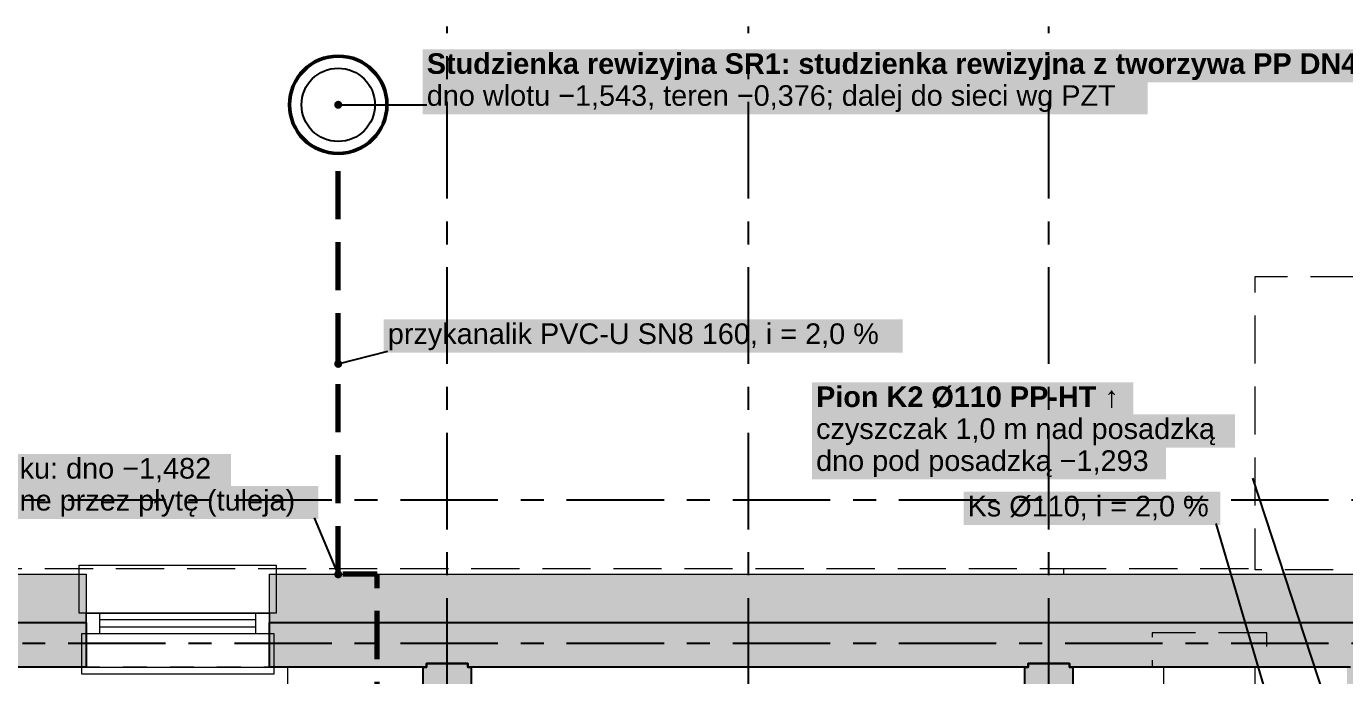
# Model space of a CAD drawing. Header units: metres. Extents: x -4.1 to 19.5, y -4.1 to 11.4.
# Drawn here: x 4.04 to 9.79, y 8.61 to 11.44 of the extents above; entities that cross this region are included whole.
import ezdxf

# ---------------------------------------------------------------- set-up
doc = ezdxf.new("R2010")
doc.units = ezdxf.units.M
for name, pattern in [('KRESKOWA', [5.25, 4.2, -1.05]), ('KRESKOWA_DROBNA', [3.15, 2.1, -1.05]), ('PUNKTOWA', [10.5, 8.4, -1.05, 0, -1.05])]:
    doc.linetypes.add(name, pattern=pattern)
doc.layers.add('A-MASKA', color=7, linetype='Continuous', lineweight=18)
doc.layers.add('S-OPISY', color=2, linetype='Continuous', lineweight=25)
for name, color, linetype, lineweight, true_color in [('I-OSIE', 8, 'PUNKTOWA', 18, 0x7a7a7a), ('I-PODKLAD', 8, 'Continuous', 18, 0x9a9a9a), ('I-PODKLAD-SCIANY', 8, 'Continuous', 25, 0x6e6e6e), ('I-PODKLAD-WYPELN', 254, 'Continuous', 18, 0xe6e6e6), ('S-KANAL', 34, 'Continuous', 50, 0x7a4500)]:
    doc.layers.add(name, color=color, linetype=linetype, lineweight=lineweight, true_color=true_color)
doc.styles.add('PL_ARIAL', font='arial.ttf')
doc.styles.add('PL_ARIAL_B', font='arialbd.ttf')

msp = doc.modelspace()

# ---------------------------------------------------------------- hatches: boundary and pattern name
at = {"layer": 'A-MASKA', "true_color": 0xffffff}
for points in [[(5.7689, 11.1977), (12.9836, 11.1977), (12.9836, 11.3425), (5.7689, 11.3425)], [(5.7689, 11.0582), (8.9308, 11.0582), (8.9308, 11.203), (5.7689, 11.203)], [(5.599, 10.0182), (7.8625, 10.0182), (7.8625, 10.163), (5.599, 10.163)], [(7.467, 9.7431), (8.8687, 9.7431), (8.8687, 9.8879), (7.467, 9.8879)], [(7.467, 9.6036), (9.3124, 9.6036), (9.3124, 9.7484), (7.467, 9.7484)], [(7.467, 9.4641), (9.0112, 9.4641), (9.0112, 9.6089), (7.467, 9.6089)], [(3.1125, 9.4306), (4.9327, 9.4306), (4.9327, 9.5754), (3.1125, 9.5754)], [(3.1125, 9.2911), (5.314, 9.2911), (5.314, 9.4359), (3.1125, 9.4359)], [(8.1278, 9.2655), (9.2475, 9.2655), (9.2475, 9.4103), (8.1278, 9.4103)]]:
    msp.add_hatch(color=7, dxfattribs=at).paths.add_polyline_path(points)
at = {"layer": 'I-PODKLAD-WYPELN', "true_color": 0xe4e4e4}
h = msp.add_hatch(color=7, dxfattribs=at)
h.paths.add_polyline_path([(4.25, 6.5), (4.25, 6.365), (4.25, 6.365), (4.25, 6.365), (4.25, 6.35), (4.25, 6.35), (4.25, 6.35), (3.98, 6.35), (3.98, 6.35), (3.98, 6.35), (3.98, 6.23), (3.965, 6.23), (3.77, 6.23), (3.77, 8.645), (0.105, 8.645), (0.105, 8.645), (0.105, 8.645), (0.105, 8.645), (0.105, 8.645), (0.105, 8.645), (0.105, 7.6), (0.105, 7.6), (0.105, 7.6), (-0.09, 7.6), (-0.09, 7.6), (-0.09, 7.6), (-0.09, 7.6), (-0.09, 7.6), (-0.3, 7.6), (-0.3, 7.6), (-0.3, 7.6), (-0.3, 9.05), (-0.3, 9.05), (-0.3, 9.05), (-0.3, 9.05), (4.3, 9.05), (4.3, 8.84), (4.3, 8.84), (4.3, 8.84), (4.3, 8.84), (4.3, 8.645), (4.3, 8.645), (4.3, 8.645), (3.98, 8.645), (3.98, 6.5), (3.98, 6.5), (3.98, 6.5), (3.98, 6.5), (3.98, 6.5), (4.25, 6.5), (4.25, 6.5), (4.25, 6.5), (4.25, 6.5)])
h.paths.add_polyline_path([(0.09, 8.66), (0.09, 8.66), (0.0983, 8.6517)], flags=0)
h.paths.add_polyline_path([(-0.09, 8.66), (-0.09, 8.66), (-0.09, 8.66), (-0.09, 8.66), (-0.09, 8.66)], flags=0)
h.paths.add_polyline_path([(-0.09, 8.84), (-0.09, 8.84), (-0.09, 8.84), (-0.09, 8.84), (-0.09, 8.84), (-0.09, 8.84)], flags=0)
h = msp.add_hatch(color=7, dxfattribs=at)
h.paths.add_polyline_path([(5.27, 5.23), (5.27, 5.23), (5.27, 5.23), (5.27, 6.35), (5.27, 6.35), (5.27, 6.35), (5.27, 6.35), (5.27, 6.35), (5.15, 6.35), (5.15, 6.35), (5.15, 6.35), (5.15, 6.365), (5.15, 6.365), (5.15, 6.365), (5.15, 6.365), (5.15, 6.5), (5.15, 6.5), (5.15, 6.5), (5.15, 6.5), (5.15, 6.5), (5.77, 6.5), (5.77, 6.5), (5.77, 6.5), (5.77, 6.5), (5.77, 6.5), (5.77, 8.645), (5.77, 8.645), (5.77, 8.645), (5.77, 8.645), (5.77, 8.645), (5.1, 8.645), (5.1, 8.645), (5.1, 8.645), (5.1, 8.84), (5.1, 8.84), (5.1, 8.84), (5.1, 8.84), (5.1, 9.05), (10.05, 9.05), (10.05, 8.84), (10.05, 8.84), (10.05, 8.84), (10.05, 8.84), (10.05, 8.645), (10.05, 8.645), (10.05, 8.645), (9.95, 8.645), (9.95, 6.7), (9.935, 6.7), (9.935, 6.7), (9.935, 6.7), (9.935, 6.7), (9.935, 6.7), (9.935, 6.7), (9.935, 6.7), (9.935, 6.7), (9.935, 6.7), (9.935, 6.7), (9.935, 6.7), (9.935, 6.685), (9.875, 6.685), (9.875, 6.685), (9.875, 6.685), (9.875, 6.685), (9.875, 6.685), (9.875, 6.65), (10.15, 6.65), (10.15, 6.6), (9.875, 6.6), (9.875, 6.565), (9.875, 6.565), (9.875, 6.565), (9.875, 6.55), (9.875, 6.55), (9.875, 6.55), (9.61, 6.55), (9.61, 6.55), (9.61, 6.55), (9.61, 6.565), (9.61, 6.565), (9.61, 6.565), (9.61, 6.565), (9.61, 6.7), (9.61, 6.7), (9.61, 6.7), (9.61, 6.7), (9.61, 6.7), (9.8, 6.7), (9.8, 8.645), (8.605, 8.645), (8.605, 8.645), (8.605, 8.645), (8.605, 6.7), (8.605, 6.7), (8.605, 6.7), (8.605, 6.7), (8.605, 6.7), (8.71, 6.7), (8.71, 6.7), (8.71, 6.7), (8.71, 6.7), (8.71, 6.7), (8.71, 6.565), (8.71, 6.565), (8.71, 6.565), (8.71, 6.55), (8.71, 6.55), (8.71, 6.55), (8.605, 6.55), (8.605, 6.55), (8.605, 6.55), (8.605, 5.23), (8.605, 5.23), (8.605, 5.23), (8.9, 5.23), (8.9, 5.23), (8.9, 5.23), (8.9, 5.23), (8.9, 5.23), (8.9, 5.035), (8.9, 5.035), (8.9, 5.035), (8.9, 5.02), (8.9, 5.02), (8.9, 5.02), (8.5, 5.02), (8.5, 5.02), (8.5, 5.02), (8.5, 5.02), (8.5, 5.02), (8.2, 5.02), (8.2, 5.02), (8.2, 5.02), (8.2, 5.035), (8.2, 5.035), (8.2, 5.035), (8.2, 5.035), (8.2, 5.23), (8.2, 5.23), (8.2, 5.23), (8.2, 5.23), (8.2, 5.23), (8.395, 5.23), (8.395, 5.23), (8.395, 5.23), (8.395, 5.23), (8.395, 5.23), (8.395, 8.645), (8.395, 8.645), (8.395, 8.645), (8.395, 8.645), (8.395, 8.645), (5.98, 8.645), (5.98, 8.645), (5.98, 8.645), (5.98, 5.02), (5.98, 5.02), (5.98, 5.02), (5.98, 5.02), (5.98, 5.02), (5.1, 5.02), (5.1, 5.02), (5.1, 5.02), (5.1, 5.035), (5.1, 5.035), (5.1, 5.035), (5.1, 5.035), (5.1, 5.23), (5.1, 5.23), (5.1, 5.23), (5.1, 5.23), (5.1, 5.23), (5.27, 5.23), (5.27, 5.23)])
h.paths.add_polyline_path([(8.5, 5.035), (8.5, 5.035), (8.5, 5.035), (8.5, 5.035), (8.5, 5.035), (8.5, 5.035), (8.5, 5.02)], flags=0)
h.paths.add_polyline_path([(5.77, 5.23), (5.77, 5.23), (5.77, 5.23), (5.77, 5.23), (5.77, 5.23), (5.77, 5.23), (5.77, 5.23), (5.77, 5.23), (5.77, 5.23), (5.77, 6.35), (5.77, 6.35), (5.77, 6.35), (5.37, 6.35), (5.37, 6.35), (5.37, 6.35), (5.37, 5.23), (5.37, 5.23), (5.37, 5.23)], flags=0)
h.paths.add_polyline_path([(8.5, 5.215), (8.5, 5.215), (8.5, 5.215), (8.5, 5.215), (8.5, 5.215), (8.5, 5.215), (8.5, 5.215), (8.5, 5.215), (8.5, 5.215)], flags=0)
at = {"layer": 'S-OPISY', "true_color": 0x000000}
for points in [[(5.4175, 11.1), (5.4169, 11.1045), (5.4152, 11.1087), (5.4124, 11.1124), (5.4088, 11.1152), (5.4045, 11.1169), (5.4, 11.1175), (5.3955, 11.1169), (5.3913, 11.1152), (5.3876, 11.1124), (5.3848, 11.1087), (5.3831, 11.1045), (5.3825, 11.1), (5.3831, 11.0955), (5.3848, 11.0913), (5.3876, 11.0876), (5.3913, 11.0848), (5.3955, 11.0831), (5.4, 11.0825), (5.4045, 11.0831), (5.4088, 11.0848), (5.4124, 11.0876), (5.4152, 11.0913), (5.4169, 11.0955)], [(5.4175, 9.9688), (5.4169, 9.9733), (5.4152, 9.9775), (5.4124, 9.9811), (5.4088, 9.9839), (5.4045, 9.9857), (5.4, 9.9863), (5.3955, 9.9857), (5.3913, 9.9839), (5.3876, 9.9811), (5.3848, 9.9775), (5.3831, 9.9733), (5.3825, 9.9688), (5.3831, 9.9642), (5.3848, 9.96), (5.3876, 9.9564), (5.3913, 9.9536), (5.3955, 9.9518), (5.4, 9.9512), (5.4045, 9.9518), (5.4088, 9.9536), (5.4124, 9.9564), (5.4152, 9.96), (5.4169, 9.9642)], [(5.4175, 9.05), (5.4169, 9.0545), (5.4152, 9.0587), (5.4124, 9.0624), (5.4088, 9.0652), (5.4045, 9.0669), (5.4, 9.0675), (5.3955, 9.0669), (5.3913, 9.0652), (5.3876, 9.0624), (5.3848, 9.0587), (5.3831, 9.0545), (5.3825, 9.05), (5.3831, 9.0455), (5.3848, 9.0413), (5.3876, 9.0376), (5.3913, 9.0348), (5.3955, 9.0331), (5.4, 9.0325), (5.4045, 9.0331), (5.4088, 9.0348), (5.4124, 9.0376), (5.4152, 9.0413), (5.4169, 9.0455)]]:
    msp.add_hatch(color=7, dxfattribs=at).paths.add_polyline_path(points)

# ---------------------------------------------------------------- linework, layer by layer
at = {"layer": 'I-OSIE', "linetype": 'PUNKTOWA', "lineweight": 25, "ltscale": 0.05024, "flags": 128}
for points in [[(5.875, -3.75), (5.875, 11.4425)], [(7.19, -3.75), (7.19, 11.4425)], [(8.5, -3.75), (8.5, 11.4425)]]:
    msp.add_lwpolyline(points, dxfattribs=at)
at = {"layer": 'I-OSIE', "linetype": 'PUNKTOWA', "lineweight": 25, "ltscale": 0.050565, "flags": 128}
for points in [[(-3.75, 9.375), (19.505, 9.375)], [(-3.75, 8.75), (19.505, 8.75)]]:
    msp.add_lwpolyline(points, dxfattribs=at)
at = {"layer": 'I-PODKLAD', "linetype": 'KRESKOWA', "lineweight": 13, "ltscale": 0.05, "flags": 128}
for points in [[(10.0495, 9.07), (9.4, 9.07), (9.4, 10.35), (11.7, 10.35), (11.7, 9.695), (11.68, 9.695), (11.68, 9.07), (11.6005, 9.07)], [(3.8105, 9.075), (8.5645, 9.075)], [(8.565, 9.0505), (8.565, 9.075), (9.3995, 9.075)]]:
    msp.add_lwpolyline(points, dxfattribs=at)
at = {"layer": 'I-PODKLAD', "lineweight": 18, "ltscale": 0.05}
for points in [[(5.13, 8.88), (4.27, 8.88), (4.27, 9.09), (5.13, 9.09)], [(5.1, 8.79), (4.3, 8.79), (4.3, 8.88), (5.1, 8.88)], [(5.12, 8.79), (4.28, 8.79), (4.28, 8.615), (5.12, 8.615)], [(9.4, 8.645), (9, 8.645), (9, 8.525), (9.4, 8.525)]]:
    msp.add_lwpolyline(points, close=True, dxfattribs=at)
for points in [[(4.36, 8.79), (4.36, 8.88)], [(5.04, 8.79), (5.04, 8.88)], [(5.04, 8.8512), (4.36, 8.8512)], [(5.04, 8.8188), (4.36, 8.8188)]]:
    msp.add_lwpolyline(points, dxfattribs=at)
at = {"layer": 'I-PODKLAD', "linetype": 'KRESKOWA', "lineweight": 18, "ltscale": 0.05, "flags": 128}
msp.add_lwpolyline([(9.45, 8.795), (8.95, 8.795), (8.95, 8.645), (9.45, 8.645)], close=True, dxfattribs=at)
at = {"layer": 'I-PODKLAD', "linetype": 'KRESKOWA_DROBNA', "lineweight": 18, "ltscale": 0.05, "flags": 128}
msp.add_lwpolyline([(5.18, 8.645), (3.98, 8.645), (3.98, 7.745), (5.18, 7.745)], close=True, dxfattribs=at)
at = {"layer": 'I-PODKLAD', "lineweight": 13, "ltscale": 0.05}
msp.add_lwpolyline([(4.3005, 8.645), (5.0995, 8.645)], dxfattribs=at)
at = {"layer": 'I-PODKLAD-SCIANY', "lineweight": 13, "ltscale": 0.05}
msp.add_lwpolyline([(-0.3, 9.05), (4.3, 9.05), (4.3, 9.05), (4.3, 9.05), (4.3, 8.84), (4.3, 8.84), (4.3, 8.84), (-0.09, 8.84)], dxfattribs=at)
msp.add_lwpolyline([(5.1, 8.84), (5.1, 8.84), (5.1, 9.05), (5.1, 9.05), (5.1, 9.05), (10.05, 9.05), (10.05, 9.05), (10.05, 9.05), (10.05, 8.84), (10.05, 8.84), (10.05, 8.84), (5.1, 8.84)], close=True, dxfattribs=at)
at = {"layer": 'I-PODKLAD-SCIANY', "lineweight": 25, "ltscale": 0.05}
for points in [[(-0.09, 8.84), (4.3, 8.84), (4.3, 8.84), (4.3, 8.84), (4.3, 8.84), (4.3, 8.645), (4.3, 8.645), (4.3, 8.645), (4.3, 8.645), (3.98, 8.645)], [(9.815, 8.645), (8.59, 8.645), (8.59, 8.645), (8.59, 8.645), (8.59, 8.645), (8.59, 8.645), (8.59, 8.66), (8.59, 8.66), (8.59, 8.66), (8.59, 8.66), (8.59, 8.66), (8.59, 8.66), (8.59, 8.66), (8.59, 8.66), (8.59, 8.66), (8.59, 8.66), (8.59, 8.66), (8.59, 8.66), (8.59, 8.66), (8.59, 8.66), (8.59, 8.66), (8.59, 8.66), (8.59, 8.66), (8.41, 8.66), (8.41, 8.66), (8.41, 8.66), (8.41, 8.66), (8.41, 8.66), (8.41, 8.66), (8.41, 8.66), (8.41, 8.66), (8.41, 8.66), (8.41, 8.66), (8.41, 8.66), (8.41, 8.66), (8.41, 8.66), (8.41, 8.66), (8.41, 8.66), (8.41, 8.66), (8.41, 8.66), (8.41, 8.645), (8.41, 8.645), (8.41, 8.645), (8.41, 8.645), (8.41, 8.645), (5.965, 8.645), (5.965, 8.645), (5.965, 8.645), (5.965, 8.645), (5.965, 8.66), (5.965, 8.66), (5.965, 8.66), (5.965, 8.66), (5.965, 8.66), (5.965, 8.66), (5.965, 8.66), (5.965, 8.66), (5.965, 8.66), (5.965, 8.66), (5.965, 8.66), (5.965, 8.66), (5.965, 8.66), (5.965, 8.66), (5.965, 8.66), (5.965, 8.66), (5.965, 8.66), (5.785, 8.66), (5.785, 8.66), (5.785, 8.66), (5.785, 8.66), (5.785, 8.66), (5.785, 8.66), (5.785, 8.66), (5.785, 8.66), (5.785, 8.66), (5.785, 8.66), (5.785, 8.66), (5.785, 8.66), (5.785, 8.66), (5.785, 8.66), (5.785, 8.66), (5.785, 8.66), (5.785, 8.66), (5.785, 8.645), (5.785, 8.645), (5.785, 8.645), (5.785, 8.645), (5.1, 8.645), (5.1, 8.645), (5.1, 8.645), (5.1, 8.645), (5.1, 8.84), (5.1, 8.84), (5.1, 8.84), (5.1, 8.84), (10.05, 8.84)], [(5.77, 6.485), (5.77, 8.645), (5.77, 8.645), (5.77, 8.645), (5.77, 8.645), (5.77, 8.645), (5.785, 8.645), (5.785, 8.645), (5.785, 8.645), (5.785, 8.645), (5.785, 8.645), (5.785, 8.645), (5.785, 8.645), (5.785, 8.645), (5.785, 8.645), (5.785, 8.645), (5.785, 8.645), (5.785, 8.645), (5.785, 8.645), (5.785, 8.645), (5.785, 8.645), (5.785, 8.645), (5.785, 8.645), (5.785, 8.66), (5.785, 8.66), (5.785, 8.66), (5.785, 8.66), (5.785, 8.66), (5.965, 8.66), (5.965, 8.66), (5.965, 8.66), (5.965, 8.66), (5.965, 8.66), (5.965, 8.645), (5.965, 8.645), (5.965, 8.645), (5.965, 8.645), (5.965, 8.645), (5.965, 8.645), (5.965, 8.645), (5.965, 8.645), (5.965, 8.645), (5.965, 8.645), (5.965, 8.645), (5.965, 8.645), (5.965, 8.645), (5.965, 8.645), (5.965, 8.645), (5.965, 8.645), (5.965, 8.645), (5.98, 8.645), (5.98, 8.645), (5.98, 8.645), (5.98, 8.645), (5.98, 5.02)], [(8.395, 5.23), (8.395, 8.645), (8.395, 8.645), (8.395, 8.645), (8.395, 8.645), (8.395, 8.645), (8.41, 8.645), (8.41, 8.645), (8.41, 8.645), (8.41, 8.645), (8.41, 8.645), (8.41, 8.645), (8.41, 8.645), (8.41, 8.645), (8.41, 8.645), (8.41, 8.645), (8.41, 8.645), (8.41, 8.645), (8.41, 8.645), (8.41, 8.645), (8.41, 8.645), (8.41, 8.645), (8.41, 8.645), (8.41, 8.66), (8.41, 8.66), (8.41, 8.66), (8.41, 8.66), (8.41, 8.66), (8.59, 8.66), (8.59, 8.66), (8.59, 8.66), (8.59, 8.66), (8.59, 8.66), (8.59, 8.645), (8.59, 8.645), (8.59, 8.645), (8.59, 8.645), (8.59, 8.645), (8.59, 8.645), (8.59, 8.645), (8.59, 8.645), (8.59, 8.645), (8.59, 8.645), (8.59, 8.645), (8.59, 8.645), (8.59, 8.645), (8.59, 8.645), (8.59, 8.645), (8.59, 8.645), (8.59, 8.645), (8.605, 8.645), (8.605, 8.645), (8.605, 8.645), (8.605, 8.645), (8.605, 8.645), (8.605, 6.685)]]:
    msp.add_lwpolyline(points, dxfattribs=at)
at = {"layer": 'S-KANAL', "linetype": 'KRESKOWA', "lineweight": 70, "ltscale": 0.05, "flags": 128}
for points in [[(5.4, 9.05), (5.4, 10.8875)], [(5.57, 6.2), (5.57, 9.05), (5.4, 9.05)]]:
    msp.add_lwpolyline(points, dxfattribs=at)
at = {"layer": 'S-KANAL', "lineweight": 50, "ltscale": 0.05}
msp.add_circle((5.4, 11.1), 0.2125, dxfattribs=at)
at = {"layer": 'S-KANAL', "lineweight": 25, "ltscale": 0.05}
msp.add_circle((5.4, 11.1), 0.16, dxfattribs=at)
at = {"layer": 'S-OPISY', "lineweight": 25, "ltscale": 0.05}
for points in [[(5.4, 11.1), (5.7864, 11.1)], [(5.4, 9.9688), (5.6165, 10.024)], [(9.7, 8.52), (9.3894, 9.4699)], [(5.4, 9.05), (5.2965, 9.2969)], [(9.45, 8.52), (9.23, 9.2713)]]:
    msp.add_lwpolyline(points, dxfattribs=at)

# ---------------------------------------------------------------- texts
at = {"layer": 'S-OPISY'}
for s, style, p in [('Studzienka rewizyjna SR1: studzienka rewizyjna z tworzywa PP DN425 z kinetą przelotową, właz żeliwny B125 [ZAŁ]', 'PL_ARIAL_B', (5.7864, 11.235)), ('dno wlotu −1,543, teren −0,376; dalej do sieci wg PZT', 'PL_ARIAL', (5.7864, 11.0955)), ('przykanalik PVC-U SN8 160, i = 2,0 %', 'PL_ARIAL', (5.6165, 10.0555)), ('Pion K2 Ø110 PP-HT ↑', 'PL_ARIAL_B', (7.4845, 9.7804)), ('czyszczak 1,0 m nad posadzką', 'PL_ARIAL', (7.4845, 9.6409)), ('wyjście z budynku: dno −1,482', 'PL_ARIAL', (3.13, 9.4679)), ('dno pod posadzką −1,293', 'PL_ARIAL', (7.4845, 9.5014)), ('przejście szczelne przez płytę (tuleja)', 'PL_ARIAL', (3.13, 9.3284)), ('Ks Ø110, i = 2,0 %', 'PL_ARIAL', (8.1453, 9.3028))]:
    msp.add_text(s, height=0.09, dxfattribs=dict(at, style=style)).set_placement(p)

doc.saveas('drawing.dxf')
